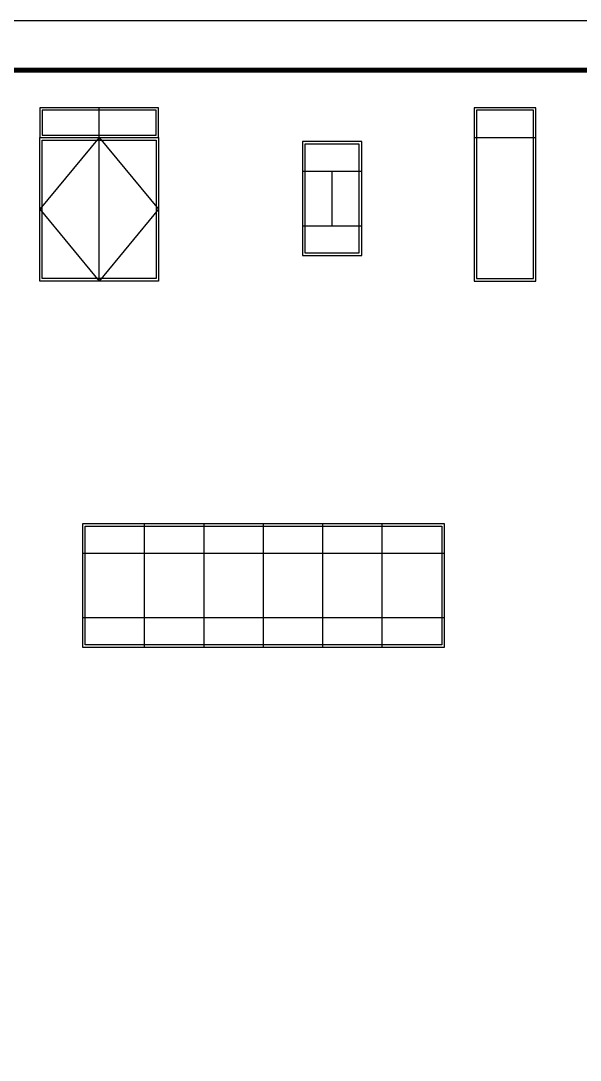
# Model space of a CAD drawing. Extents: x -695846 to 822170, y -413475 to 397179.
# Drawn here: x -292422 to -281125, y 59315 to 80315 of the extents above; entities that cross this region are included whole.
import ezdxf

# ---------------------------------------------------------------- set-up
doc = ezdxf.new("R2010")
doc.units = 0
doc.header["$LTSCALE"] = 1000
doc.header["$MEASUREMENT"] = 0
for name, color, linetype in [('A-立面门窗', 4, 'Continuous'), ('A-立面门窗开启线', 8, 'Continuous'), ('T-图框-175', 175, 'Continuous'), ('WINDOW', 4, 'Continuous')]:
    doc.layers.add(name, color=color, linetype=linetype)

msp = doc.modelspace()

# ---------------------------------------------------------------- linework, layer by layer
at = {"layer": 'A-立面门窗'}
for points in [[(-292040, 77956), (-289640, 77956), (-289640, 78556), (-292040, 78556)], [(-291990, 78006), (-289690, 78006), (-289690, 78506), (-291990, 78506)], [(-292040, 77956), (-289640, 77956), (-289640, 75056), (-292040, 75056)], [(-291990, 77906), (-289690, 77906), (-289690, 75106), (-291990, 75106)]]:
    msp.add_lwpolyline(points, close=True, dxfattribs=at)
msp.add_lwpolyline([(-290840, 75056), (-290840, 78556)], dxfattribs=at)
at = {"layer": 'A-立面门窗开启线'}
for points in [[(-290840, 77956), (-292040, 76506), (-290840, 75056)], [(-290840, 77956), (-289640, 76506), (-290840, 75056)]]:
    msp.add_lwpolyline(points, dxfattribs=at)
at = {"layer": 'T-图框-175'}
msp.add_lwpolyline([(-329229, 38315), (-269829, 38315), (-269829, 80315), (-329229, 80315)], close=True, dxfattribs=at)
at = {"layer": 'T-图框-175', "const_width": 100}
msp.add_lwpolyline([(-326729, 39315), (-270829, 39315), (-270829, 79315), (-326729, 79315)], close=True, dxfattribs=at)
at = {"layer": 'WINDOW'}
for points in [[(-283269, 75056), (-282019, 75056), (-282019, 78556), (-283269, 78556)], [(-283219, 75106), (-282069, 75106), (-282069, 78506), (-283219, 78506)], [(-286736, 75574), (-285536, 75574), (-285536, 77874), (-286736, 77874)], [(-286686, 75624), (-285586, 75624), (-285586, 77824), (-286686, 77824)], [(-291172, 70156), (-283872, 70156), (-283872, 67656), (-291172, 67656)], [(-291122, 70106), (-283922, 70106), (-283922, 67706), (-291122, 67706)]]:
    msp.add_lwpolyline(points, close=True, dxfattribs=at)
for points in [[(-283269, 77956), (-282019, 77956)], [(-286736, 77274), (-285536, 77274)], [(-286136, 76174), (-286136, 77274)], [(-286736, 76174), (-285536, 76174)], [(-289922, 67656), (-289922, 70156)], [(-288722, 67656), (-288722, 70156)], [(-287522, 67656), (-287522, 70156)], [(-286322, 67656), (-286322, 70156)], [(-285122, 67656), (-285122, 70156)], [(-291172, 69556), (-283872, 69556)], [(-291172, 68256), (-283872, 68256)]]:
    msp.add_lwpolyline(points, dxfattribs=at)

doc.saveas('drawing.dxf')
